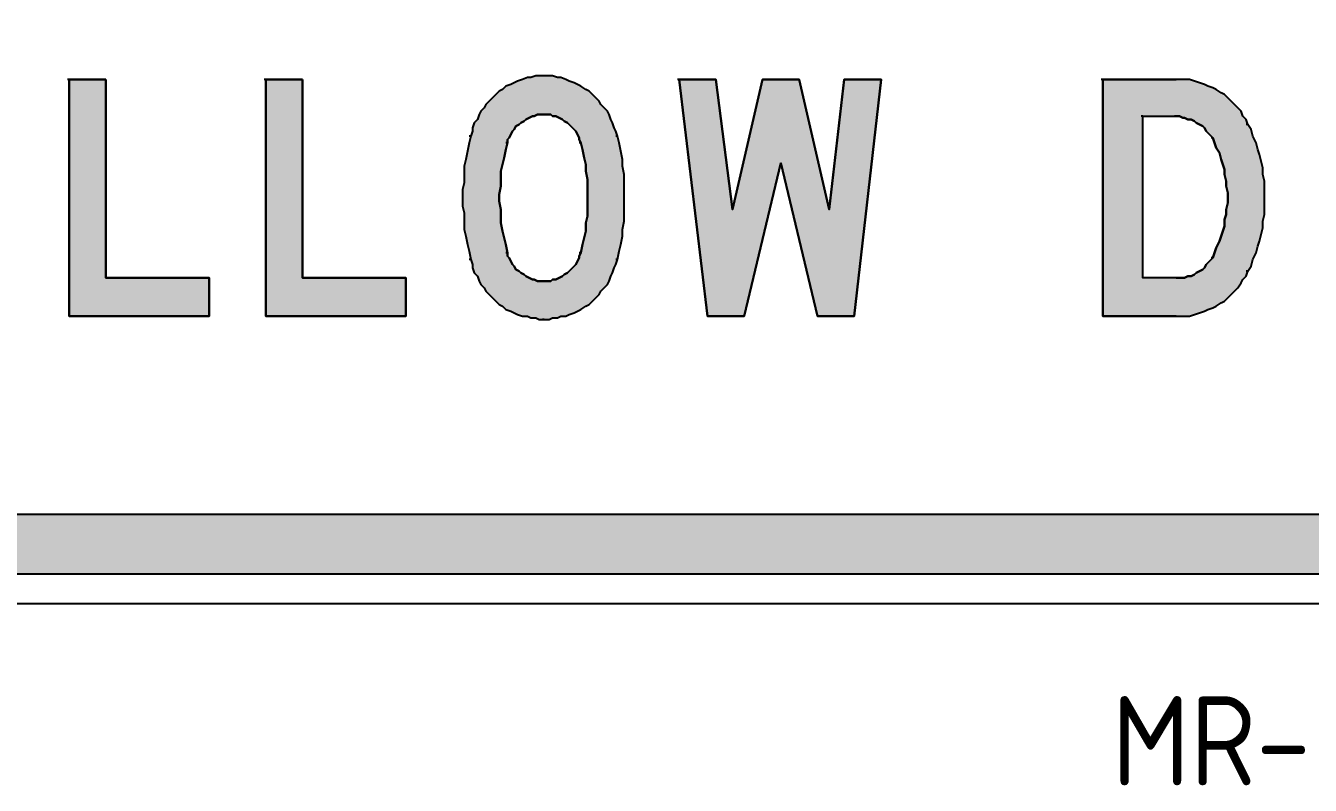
# Model space of a CAD drawing. Extents: x 128 to 264, y 102 to 205.
# Drawn here: x 155.36 to 198.55, y 102.42 to 127.95 of the extents above; entities that cross this region are included whole.
import ezdxf

# ---------------------------------------------------------------- set-up
doc = ezdxf.new("R2010")
doc.units = 0
doc.header["$LTSCALE"] = 12
doc.header["$MEASUREMENT"] = 0
doc.layers.get('0').update_dxf_attribs({"linetype": 'CONTINUOUS'})
for name, color, linetype in [('L25', 1, 'CONTINUOUS'), ('L35', 3, 'CONTINUOUS'), ('T25', 1, 'CONTINUOUS')]:
    doc.layers.add(name, color=color, linetype=linetype)
doc.styles.add('ISO', font='iso')

msp = doc.modelspace()

# ---------------------------------------------------------------- hatches: boundary and pattern name
at = {"layer": 'L25'}
h = msp.add_hatch(color=256, dxfattribs=at)
edge = h.paths.add_edge_path(flags=16)
edge.add_line((139.726, 111.527), (251.726, 111.527))
edge.add_arc((251.726, 120.527), 9, 270, 360)
edge.add_line((260.726, 120.527), (260.726, 192.527))
edge.add_arc((251.726, 192.527), 9, 360, 450)
edge.add_line((251.726, 201.527), (139.726, 201.527))
edge.add_arc((139.726, 192.527), 9, 90, 180)
edge.add_line((130.726, 192.527), (130.726, 120.527))
edge.add_arc((139.726, 120.527), 9, 180, 270)
edge = h.paths.add_edge_path()
edge.add_line((139.726, 109.527), (251.726, 109.527))
edge.add_arc((251.726, 120.527), 11, 270, 360)
edge.add_line((262.726, 120.527), (262.726, 192.527))
edge.add_arc((251.726, 192.527), 11, 360, 450)
edge.add_line((251.726, 203.527), (139.726, 203.527))
edge.add_arc((139.726, 192.527), 11, 90, 180)
edge.add_line((128.726, 192.527), (128.726, 120.527))
edge.add_arc((139.726, 120.527), 11, 180, 270)
h = msp.add_hatch(color=256, dxfattribs=at)
h.paths.add_polyline_path([(146.565, 122.948), (144.323, 122.948), (144.323, 124.91), (147.798, 124.91), (147.798, 126.142), (143.09, 126.142), (143.09, 118.184), (144.323, 118.184), (144.323, 121.715), (146.565, 121.715)])
h.paths.add_polyline_path([(154.915, 123.228), (154.915, 123.452), (154.859, 123.733), (154.803, 124.013), (154.747, 124.237), (154.691, 124.405), (154.635, 124.517), (154.579, 124.685), (154.523, 124.797), (154.467, 124.966), (154.411, 125.078), (154.299, 125.19), (154.187, 125.302), (154.131, 125.414), (154.019, 125.526), (153.906, 125.638), (153.794, 125.75), (153.682, 125.806), (153.514, 125.918), (153.402, 125.974), (153.29, 126.03), (153.122, 126.086), (153.01, 126.142), (152.842, 126.199), (152.729, 126.199), (152.561, 126.255), (152.449, 126.255), (152.281, 126.255), (152.225, 126.255), (152.113, 126.255), (152.001, 126.255), (151.833, 126.199), (151.721, 126.199), (151.553, 126.142), (151.44, 126.086), (151.272, 126.03), (151.16, 125.974), (150.992, 125.918), (150.88, 125.806), (150.768, 125.75), (150.656, 125.638), (150.544, 125.526), (150.432, 125.414), (150.32, 125.302), (150.264, 125.19), (150.151, 125.078), (150.095, 124.966), (150.039, 124.797), (149.927, 124.685), (149.871, 124.517), (149.871, 124.405), (149.815, 124.237), (149.759, 124.013), (149.703, 123.733), (149.647, 123.452), (149.647, 123.228), (149.591, 122.948), (149.591, 122.668), (149.535, 122.444), (149.535, 122.163), (149.535, 121.883), (149.591, 121.659), (149.591, 121.379), (149.647, 121.098), (149.647, 120.874), (149.703, 120.594), (149.759, 120.37), (149.815, 120.09), (149.871, 119.922), (149.871, 119.809), (149.927, 119.641), (150.039, 119.529), (150.095, 119.361), (150.151, 119.249), (150.264, 119.137), (150.32, 119.025), (150.432, 118.913), (150.544, 118.801), (150.656, 118.689), (150.768, 118.576), (150.88, 118.52), (150.992, 118.408), (151.16, 118.352), (151.272, 118.296), (151.44, 118.24), (151.553, 118.184), (151.721, 118.184), (151.833, 118.128), (152.001, 118.128), (152.113, 118.072), (152.281, 118.072), (152.449, 118.072), (152.561, 118.128), (152.729, 118.128), (152.842, 118.184), (153.01, 118.184), (153.122, 118.24), (153.29, 118.296), (153.402, 118.352), (153.514, 118.408), (153.682, 118.52), (153.794, 118.576), (153.906, 118.689), (154.019, 118.801), (154.131, 118.913), (154.187, 119.025), (154.299, 119.137), (154.411, 119.249), (154.467, 119.361), (154.523, 119.529), (154.579, 119.641), (154.635, 119.809), (154.691, 119.922), (154.747, 120.09), (154.803, 120.37), (154.859, 120.594), (154.915, 120.874), (154.915, 121.098), (154.971, 121.379), (154.971, 121.659), (154.971, 121.883), (154.971, 122.163), (154.971, 122.444), (154.971, 122.668), (154.971, 122.948)])
h.paths.add_polyline_path([(150.824, 123.06), (150.88, 123.284), (150.936, 123.508), (150.992, 123.789), (151.048, 124.013), (151.104, 124.125), (151.104, 124.181), (151.16, 124.293), (151.216, 124.405), (151.272, 124.461), (151.328, 124.573), (151.44, 124.629), (151.496, 124.685), (151.609, 124.741), (151.665, 124.797), (151.777, 124.853), (151.889, 124.91), (151.945, 124.91), (152.057, 124.966), (152.169, 124.966), (152.281, 124.966), (152.393, 124.966), (152.505, 124.966), (152.561, 124.91), (152.673, 124.91), (152.786, 124.853), (152.898, 124.797), (152.954, 124.741), (153.066, 124.685), (153.122, 124.629), (153.178, 124.573), (153.29, 124.461), (153.346, 124.405), (153.402, 124.293), (153.458, 124.181), (153.458, 124.125), (153.514, 124.013), (153.57, 123.789), (153.626, 123.508), (153.682, 123.284), (153.682, 123.06), (153.738, 122.78), (153.738, 122.556), (153.738, 122.275), (153.738, 122.051), (153.738, 121.771), (153.738, 121.547), (153.682, 121.323), (153.682, 121.042), (153.626, 120.818), (153.57, 120.594), (153.514, 120.314), (153.458, 120.202), (153.458, 120.146), (153.402, 120.034), (153.346, 119.922), (153.29, 119.865), (153.178, 119.753), (153.122, 119.697), (153.066, 119.641), (152.954, 119.585), (152.898, 119.529), (152.786, 119.473), (152.673, 119.417), (152.561, 119.417), (152.505, 119.361), (152.393, 119.361), (152.281, 119.361), (152.225, 119.361), (152.169, 119.361), (152.057, 119.361), (151.945, 119.417), (151.889, 119.417), (151.777, 119.473), (151.665, 119.529), (151.609, 119.585), (151.496, 119.641), (151.44, 119.697), (151.328, 119.753), (151.272, 119.865), (151.216, 119.922), (151.16, 120.034), (151.104, 120.146), (151.104, 120.202), (151.048, 120.314), (150.992, 120.594), (150.936, 120.818), (150.88, 121.042), (150.824, 121.323), (150.824, 121.547), (150.824, 121.771), (150.768, 122.051), (150.768, 122.275), (150.824, 122.556), (150.824, 122.78)], flags=16)
h.paths.add_polyline_path([(158.054, 126.142), (156.821, 126.142), (156.821, 118.184), (161.528, 118.184), (161.528, 119.473), (158.054, 119.473)])
h.paths.add_polyline_path([(164.667, 126.142), (163.434, 126.142), (163.434, 118.184), (168.142, 118.184), (168.142, 119.473), (164.667, 119.473)])
h.paths.add_polyline_path([(175.484, 121.659), (175.484, 121.883), (175.484, 122.163), (175.484, 122.444), (175.484, 122.668), (175.484, 122.948), (175.428, 123.228), (175.428, 123.452), (175.372, 123.733), (175.315, 124.013), (175.259, 124.237), (175.203, 124.405), (175.147, 124.517), (175.091, 124.685), (175.035, 124.797), (174.979, 124.966), (174.923, 125.078), (174.811, 125.19), (174.699, 125.302), (174.643, 125.414), (174.531, 125.526), (174.419, 125.638), (174.307, 125.75), (174.195, 125.806), (174.026, 125.918), (173.914, 125.974), (173.802, 126.03), (173.634, 126.086), (173.522, 126.142), (173.354, 126.199), (173.242, 126.199), (173.074, 126.255), (172.962, 126.255), (172.793, 126.255), (172.737, 126.255), (172.625, 126.255), (172.513, 126.255), (172.345, 126.199), (172.233, 126.199), (172.065, 126.142), (171.897, 126.086), (171.785, 126.03), (171.673, 125.974), (171.504, 125.918), (171.392, 125.806), (171.28, 125.75), (171.168, 125.638), (171.056, 125.526), (170.944, 125.414), (170.832, 125.302), (170.776, 125.19), (170.664, 125.078), (170.608, 124.966), (170.552, 124.797), (170.44, 124.685), (170.384, 124.517), (170.384, 124.405), (170.328, 124.237), (170.271, 124.013), (170.215, 123.733), (170.159, 123.452), (170.103, 123.228), (170.103, 122.948), (170.103, 122.668), (170.047, 122.444), (170.047, 122.163), (170.047, 121.883), (170.103, 121.659), (170.103, 121.379), (170.103, 121.098), (170.159, 120.874), (170.215, 120.594), (170.271, 120.37), (170.328, 120.09), (170.384, 119.922), (170.384, 119.809), (170.44, 119.641), (170.552, 119.529), (170.608, 119.361), (170.664, 119.249), (170.776, 119.137), (170.832, 119.025), (170.944, 118.913), (171.056, 118.801), (171.168, 118.689), (171.28, 118.576), (171.392, 118.52), (171.504, 118.408), (171.673, 118.352), (171.785, 118.296), (171.897, 118.24), (172.065, 118.184), (172.233, 118.184), (172.345, 118.128), (172.513, 118.128), (172.625, 118.072), (172.793, 118.072), (172.962, 118.072), (173.074, 118.128), (173.242, 118.128), (173.354, 118.184), (173.522, 118.184), (173.634, 118.24), (173.802, 118.296), (173.914, 118.352), (174.026, 118.408), (174.195, 118.52), (174.307, 118.576), (174.419, 118.689), (174.531, 118.801), (174.643, 118.913), (174.699, 119.025), (174.811, 119.137), (174.923, 119.249), (174.979, 119.361), (175.035, 119.529), (175.091, 119.641), (175.147, 119.809), (175.203, 119.922), (175.259, 120.09), (175.315, 120.37), (175.372, 120.594), (175.428, 120.874), (175.428, 121.098), (175.484, 121.379)])
h.paths.add_polyline_path([(171.336, 121.547), (171.336, 121.771), (171.28, 122.051), (171.28, 122.275), (171.336, 122.556), (171.336, 122.78), (171.336, 123.06), (171.392, 123.284), (171.448, 123.508), (171.504, 123.789), (171.56, 124.013), (171.56, 124.125), (171.617, 124.181), (171.673, 124.293), (171.729, 124.405), (171.785, 124.461), (171.841, 124.573), (171.953, 124.629), (172.009, 124.685), (172.121, 124.741), (172.177, 124.797), (172.289, 124.853), (172.401, 124.91), (172.457, 124.91), (172.569, 124.966), (172.681, 124.966), (172.793, 124.966), (172.906, 124.966), (173.018, 124.966), (173.074, 124.91), (173.186, 124.91), (173.298, 124.853), (173.41, 124.797), (173.466, 124.741), (173.578, 124.685), (173.634, 124.629), (173.69, 124.573), (173.802, 124.461), (173.858, 124.405), (173.914, 124.293), (173.97, 124.181), (173.97, 124.125), (174.026, 124.013), (174.083, 123.789), (174.139, 123.508), (174.195, 123.284), (174.195, 123.06), (174.251, 122.78), (174.251, 122.556), (174.251, 122.275), (174.251, 122.051), (174.251, 121.771), (174.251, 121.547), (174.195, 121.323), (174.195, 121.042), (174.139, 120.818), (174.083, 120.594), (174.026, 120.314), (173.97, 120.202), (173.97, 120.146), (173.914, 120.034), (173.858, 119.922), (173.802, 119.865), (173.69, 119.753), (173.634, 119.697), (173.578, 119.641), (173.466, 119.585), (173.41, 119.529), (173.298, 119.473), (173.186, 119.417), (173.074, 119.417), (173.018, 119.361), (172.906, 119.361), (172.793, 119.361), (172.737, 119.361), (172.681, 119.361), (172.569, 119.361), (172.457, 119.417), (172.401, 119.417), (172.289, 119.473), (172.177, 119.529), (172.121, 119.585), (172.009, 119.641), (171.953, 119.697), (171.841, 119.753), (171.785, 119.865), (171.729, 119.922), (171.673, 120.034), (171.617, 120.146), (171.56, 120.202), (171.56, 120.314), (171.504, 120.594), (171.448, 120.818), (171.392, 121.042), (171.336, 121.323)], flags=16)
h.paths.add_polyline_path([(180.752, 123.34), (181.985, 118.184), (183.218, 118.184), (184.115, 126.142), (182.882, 126.142), (182.377, 121.771), (181.368, 126.142), (180.135, 126.142), (179.127, 121.771), (178.566, 126.142), (177.333, 126.142), (178.286, 118.184), (179.519, 118.184)])
h = msp.add_hatch(color=256, dxfattribs=at)
h.paths.add_polyline_path([(197.005, 122.5), (197.005, 122.724), (196.949, 122.948), (196.949, 123.172), (196.893, 123.396), (196.837, 123.62), (196.781, 123.789), (196.725, 124.013), (196.612, 124.237), (196.556, 124.461), (196.444, 124.629), (196.388, 124.797), (196.276, 124.91), (196.22, 125.078), (196.108, 125.19), (195.996, 125.302), (195.884, 125.414), (195.772, 125.526), (195.66, 125.638), (195.548, 125.694), (195.38, 125.806), (195.267, 125.862), (195.099, 125.918), (194.987, 125.974), (194.819, 126.03), (194.651, 126.086), (194.483, 126.142), (194.371, 126.142), (194.203, 126.142), (194.034, 126.142), (193.978, 126.142), (191.568, 126.142), (191.568, 118.184), (194.034, 118.184), (194.203, 118.184), (194.371, 118.184), (194.483, 118.184), (194.651, 118.24), (194.819, 118.296), (194.987, 118.352), (195.099, 118.408), (195.267, 118.464), (195.38, 118.52), (195.548, 118.632), (195.66, 118.689), (195.772, 118.801), (195.884, 118.913), (195.996, 119.025), (196.108, 119.137), (196.22, 119.305), (196.276, 119.417), (196.388, 119.529), (196.444, 119.697), (196.556, 119.865), (196.612, 120.09), (196.725, 120.314), (196.781, 120.538), (196.837, 120.706), (196.893, 120.93), (196.949, 121.155), (196.949, 121.379), (197.005, 121.603), (197.005, 121.827), (197.005, 122.051), (197.005, 122.275)])
h.paths.add_polyline_path([(192.914, 124.91), (194.034, 124.91), (194.147, 124.91), (194.259, 124.853), (194.315, 124.853), (194.427, 124.797), (194.539, 124.797), (194.651, 124.741), (194.707, 124.685), (194.819, 124.629), (194.931, 124.573), (194.987, 124.517), (195.043, 124.405), (195.099, 124.349), (195.211, 124.237), (195.267, 124.181), (195.323, 124.013), (195.38, 123.845), (195.492, 123.677), (195.548, 123.452), (195.604, 123.284), (195.66, 123.116), (195.66, 122.948), (195.716, 122.724), (195.716, 122.556), (195.772, 122.331), (195.772, 122.163), (195.772, 121.995), (195.716, 121.771), (195.716, 121.603), (195.66, 121.435), (195.66, 121.211), (195.604, 121.042), (195.548, 120.874), (195.492, 120.706), (195.38, 120.482), (195.323, 120.314), (195.267, 120.146), (195.211, 120.09), (195.099, 119.978), (195.043, 119.922), (194.987, 119.809), (194.931, 119.753), (194.819, 119.697), (194.707, 119.641), (194.651, 119.585), (194.539, 119.529), (194.427, 119.529), (194.315, 119.473), (194.259, 119.473), (194.147, 119.473), (194.034, 119.473), (192.914, 119.473)], flags=16)
h.paths.add_polyline_path([(200.199, 126.142), (198.91, 126.142), (198.91, 118.184), (200.199, 118.184)])
h.paths.add_polyline_path([(208.214, 126.142), (206.813, 126.142), (205.187, 120.986), (203.562, 126.142), (202.217, 126.142), (204.739, 118.184), (205.692, 118.184)])
h.paths.add_polyline_path([(213.874, 122.948), (211.52, 122.948), (211.52, 124.91), (214.939, 124.91), (214.939, 126.142), (210.231, 126.142), (210.231, 118.184), (215.163, 118.184), (215.163, 119.473), (211.52, 119.473), (211.52, 121.715), (213.874, 121.715)])
h.paths.add_polyline_path([(221.833, 122.219), (221.945, 122.331), (222.057, 122.387), (222.113, 122.5), (222.225, 122.612), (222.281, 122.724), (222.337, 122.836), (222.393, 123.004), (222.449, 123.116), (222.505, 123.228), (222.561, 123.396), (222.561, 123.508), (222.617, 123.677), (222.617, 123.789), (222.617, 123.901), (222.617, 124.069), (222.617, 124.181), (222.561, 124.349), (222.561, 124.461), (222.505, 124.629), (222.449, 124.741), (222.393, 124.91), (222.337, 125.022), (222.281, 125.134), (222.169, 125.246), (222.113, 125.358), (222.001, 125.47), (221.889, 125.582), (221.777, 125.638), (221.664, 125.75), (221.552, 125.806), (221.44, 125.918), (221.328, 125.974), (221.216, 126.03), (221.048, 126.086), (220.936, 126.086), (220.768, 126.142), (220.656, 126.142), (220.488, 126.142), (220.375, 126.142), (220.319, 126.142), (217.181, 126.142), (217.181, 118.184), (218.47, 118.184), (218.47, 121.715), (219.927, 121.715), (221.272, 118.184), (222.617, 118.184), (221.272, 121.827), (221.384, 121.883), (221.496, 121.995), (221.608, 122.051), (221.721, 122.107)])
h.paths.add_polyline_path([(220.712, 123.004), (220.6, 123.004), (220.544, 123.004), (220.431, 122.948), (220.375, 122.948), (218.47, 122.948), (218.47, 124.91), (220.375, 124.91), (220.431, 124.91), (220.544, 124.853), (220.6, 124.853), (220.712, 124.797), (220.768, 124.797), (220.88, 124.741), (220.936, 124.685), (220.992, 124.629), (221.048, 124.573), (221.104, 124.517), (221.16, 124.461), (221.216, 124.349), (221.272, 124.293), (221.272, 124.181), (221.328, 124.125), (221.328, 124.013), (221.328, 123.901), (221.328, 123.845), (221.328, 123.733), (221.272, 123.677), (221.272, 123.564), (221.216, 123.508), (221.16, 123.396), (221.104, 123.34), (221.048, 123.284), (220.992, 123.228), (220.936, 123.172), (220.88, 123.116), (220.768, 123.06)], flags=16)
h.paths.add_polyline_path([(226.821, 123.228), (226.708, 123.228), (226.596, 123.284), (226.54, 123.34), (226.484, 123.34), (226.428, 123.396), (226.372, 123.452), (226.316, 123.508), (226.26, 123.62), (226.204, 123.677), (226.204, 123.733), (226.204, 123.789), (226.204, 123.901), (226.204, 123.957), (226.204, 124.013), (226.204, 124.125), (226.26, 124.181), (226.26, 124.237), (226.316, 124.349), (226.372, 124.405), (226.428, 124.517), (226.54, 124.573), (226.596, 124.685), (226.708, 124.741), (226.765, 124.797), (226.877, 124.853), (226.989, 124.853), (227.101, 124.91), (227.213, 124.91), (227.269, 124.966), (227.381, 124.966), (227.493, 124.966), (227.605, 124.966), (227.661, 124.966), (227.773, 124.91), (227.885, 124.91), (227.941, 124.853), (228.054, 124.797), (228.11, 124.741), (228.166, 124.685), (228.278, 124.629), (228.334, 124.573), (228.39, 124.517), (228.446, 124.405), (228.446, 124.349), (228.502, 124.237), (228.558, 124.181), (229.735, 124.573), (229.735, 124.685), (229.679, 124.853), (229.623, 124.966), (229.511, 125.078), (229.455, 125.19), (229.399, 125.302), (229.287, 125.414), (229.174, 125.526), (229.118, 125.638), (229.006, 125.75), (228.894, 125.806), (228.726, 125.862), (228.614, 125.974), (228.502, 126.03), (228.39, 126.086), (228.222, 126.142), (228.11, 126.142), (227.941, 126.199), (227.829, 126.199), (227.661, 126.255), (227.549, 126.255), (227.381, 126.255), (227.325, 126.255), (227.269, 126.255), (227.101, 126.255), (226.989, 126.199), (226.821, 126.199), (226.708, 126.142), (226.54, 126.086), (226.428, 126.03), (226.26, 125.974), (226.148, 125.918), (226.036, 125.862), (225.924, 125.75), (225.812, 125.694), (225.7, 125.582), (225.588, 125.47), (225.476, 125.358), (225.363, 125.246), (225.307, 125.134), (225.195, 125.022), (225.139, 124.91), (225.083, 124.797), (225.027, 124.629), (224.971, 124.517), (224.971, 124.349), (224.915, 124.237), (224.915, 124.069), (224.859, 123.957), (224.859, 123.845), (224.859, 123.733), (224.915, 123.564), (224.915, 123.452), (224.971, 123.34), (224.971, 123.228), (225.027, 123.116), (225.083, 123.004), (225.139, 122.892), (225.195, 122.78), (225.307, 122.668), (225.363, 122.556), (225.476, 122.5), (225.588, 122.387), (225.7, 122.331), (225.756, 122.275), (225.868, 122.163), (225.98, 122.163), (226.092, 122.107), (226.204, 122.051), (226.316, 122.051), (226.428, 121.995), (226.652, 121.939), (226.933, 121.883), (227.157, 121.827), (227.493, 121.771), (227.829, 121.715), (227.885, 121.659), (227.998, 121.603), (228.11, 121.603), (228.166, 121.547), (228.278, 121.491), (228.334, 121.435), (228.39, 121.323), (228.446, 121.267), (228.558, 121.155), (228.558, 121.098), (228.614, 120.986), (228.67, 120.93), (228.67, 120.818), (228.726, 120.706), (228.726, 120.594), (228.726, 120.482), (228.67, 120.426), (228.67, 120.314), (228.67, 120.202), (228.614, 120.146), (228.558, 120.034), (228.558, 119.922), (228.502, 119.865), (228.39, 119.809), (228.334, 119.697), (228.278, 119.641), (228.222, 119.585), (228.11, 119.529), (228.054, 119.473), (227.941, 119.417), (227.829, 119.417), (227.717, 119.361), (227.661, 119.361), (227.605, 119.361), (227.549, 119.361), (227.381, 119.361), (227.269, 119.361), (227.157, 119.361), (227.045, 119.417), (226.933, 119.417), (226.821, 119.473), (226.708, 119.529), (226.596, 119.585), (226.54, 119.641), (226.428, 119.697), (226.316, 119.753), (226.26, 119.865), (226.148, 119.922), (226.092, 120.034), (226.036, 120.146), (225.98, 120.258), (225.924, 120.37), (225.868, 120.482), (225.868, 120.594), (224.635, 120.09), (224.691, 119.922), (224.747, 119.809), (224.803, 119.641), (224.915, 119.529), (224.971, 119.361), (225.083, 119.249), (225.195, 119.137), (225.307, 119.025), (225.419, 118.913), (225.532, 118.801), (225.644, 118.689), (225.756, 118.576), (225.924, 118.52), (226.036, 118.408), (226.204, 118.352), (226.316, 118.296), (226.484, 118.24), (226.652, 118.184), (226.765, 118.184), (226.933, 118.128), (227.101, 118.128), (227.269, 118.072), (227.437, 118.072), (227.549, 118.072), (227.717, 118.128), (227.885, 118.128), (228.054, 118.184), (228.222, 118.184), (228.334, 118.24), (228.502, 118.296), (228.614, 118.352), (228.726, 118.408), (228.894, 118.52), (229.006, 118.576), (229.118, 118.689), (229.231, 118.801), (229.343, 118.913), (229.399, 118.969), (229.511, 119.137), (229.623, 119.249), (229.679, 119.361), (229.735, 119.473), (229.791, 119.641), (229.847, 119.753), (229.903, 119.922), (229.959, 120.034), (229.959, 120.202), (230.015, 120.314), (230.015, 120.482), (230.015, 120.594), (230.015, 120.762), (229.959, 120.93), (229.959, 121.042), (229.903, 121.211), (229.903, 121.323), (229.847, 121.435), (229.791, 121.603), (229.735, 121.715), (229.623, 121.827), (229.567, 121.939), (229.455, 122.107), (229.399, 122.163), (229.287, 122.275), (229.174, 122.387), (229.062, 122.5), (228.95, 122.556), (228.838, 122.668), (228.67, 122.724), (228.558, 122.78), (228.446, 122.836), (228.278, 122.892), (228.054, 122.948), (227.829, 123.004), (227.605, 123.06), (227.381, 123.116), (227.157, 123.116), (227.045, 123.172), (226.933, 123.172)])
h.paths.add_polyline_path([(233.322, 126.142), (232.033, 126.142), (232.033, 118.184), (233.322, 118.184)])

# ---------------------------------------------------------------- linework, layer by layer
at = {"color": 1}
for p, q in [((156.821, 126.142), (156.765, 126.142)), ((156.821, 118.184), (156.821, 126.142)), ((156.821, 126.142), (158.054, 126.142)), ((158.054, 126.142), (158.054, 119.473)), ((163.434, 126.142), (163.378, 126.142)), ((163.434, 118.184), (163.434, 126.142)), ((163.434, 126.142), (164.667, 126.142)), ((164.667, 126.142), (164.667, 119.473)), ((172.065, 126.142), (171.897, 126.086)), ((172.233, 126.199), (172.065, 126.142)), ((172.345, 126.199), (172.233, 126.199)), ((172.513, 126.255), (172.345, 126.199)), ((172.625, 126.255), (172.513, 126.255)), ((172.793, 126.255), (172.625, 126.255)), ((172.793, 126.255), (172.737, 126.255)), ((172.962, 126.255), (172.793, 126.255)), ((173.074, 126.255), (172.962, 126.255)), ((173.242, 126.199), (173.074, 126.255)), ((173.354, 126.199), (173.242, 126.199)), ((173.522, 126.142), (173.354, 126.199)), ((173.634, 126.086), (173.522, 126.142)), ((177.333, 126.142), (177.277, 126.142)), ((178.286, 118.184), (177.333, 126.142)), ((177.333, 126.142), (178.566, 126.142)), ((178.566, 126.142), (179.127, 121.771)), ((179.127, 121.771), (180.135, 126.142)), ((180.135, 126.142), (181.368, 126.142)), ((181.368, 126.142), (182.377, 121.771)), ((182.377, 121.771), (182.882, 126.142)), ((182.882, 126.142), (184.115, 126.142)), ((184.115, 126.142), (183.218, 118.184)), ((191.568, 126.142), (191.512, 126.142)), ((191.568, 118.184), (191.568, 126.142)), ((191.568, 126.142), (194.034, 126.142)), ((194.034, 126.142), (193.978, 126.142)), ((194.034, 126.142), (193.978, 126.142)), ((194.203, 126.142), (194.034, 126.142)), ((194.371, 126.142), (194.203, 126.142)), ((194.483, 126.142), (194.371, 126.142)), ((194.651, 126.086), (194.483, 126.142)), ((171.28, 125.75), (171.168, 125.638)), ((171.392, 125.806), (171.28, 125.75)), ((171.504, 125.918), (171.392, 125.806)), ((171.673, 125.974), (171.504, 125.918)), ((171.785, 126.03), (171.673, 125.974)), ((171.897, 126.086), (171.785, 126.03)), ((173.802, 126.03), (173.634, 126.086)), ((173.914, 125.974), (173.802, 126.03)), ((174.026, 125.918), (173.914, 125.974)), ((174.195, 125.806), (174.026, 125.918)), ((174.307, 125.75), (174.195, 125.806)), ((174.419, 125.638), (174.307, 125.75)), ((194.819, 126.03), (194.651, 126.086)), ((194.987, 125.974), (194.819, 126.03)), ((195.099, 125.918), (194.987, 125.974)), ((195.267, 125.862), (195.099, 125.918)), ((195.38, 125.806), (195.267, 125.862)), ((195.548, 125.694), (195.38, 125.806)), ((195.66, 125.638), (195.548, 125.694)), ((170.832, 125.302), (170.776, 125.19)), ((170.944, 125.414), (170.832, 125.302)), ((171.056, 125.526), (170.944, 125.414)), ((171.168, 125.638), (171.056, 125.526)), ((174.531, 125.526), (174.419, 125.638)), ((174.643, 125.414), (174.531, 125.526)), ((174.699, 125.302), (174.643, 125.414)), ((174.811, 125.19), (174.699, 125.302)), ((195.772, 125.526), (195.66, 125.638)), ((195.884, 125.414), (195.772, 125.526)), ((195.996, 125.302), (195.884, 125.414)), ((196.108, 125.19), (195.996, 125.302)), ((170.552, 124.797), (170.44, 124.685)), ((170.608, 124.966), (170.552, 124.797)), ((170.664, 125.078), (170.608, 124.966)), ((170.776, 125.19), (170.664, 125.078)), ((172.177, 124.797), (172.121, 124.741)), ((172.289, 124.853), (172.177, 124.797)), ((172.401, 124.91), (172.289, 124.853)), ((172.457, 124.91), (172.401, 124.91)), ((172.569, 124.966), (172.457, 124.91)), ((172.681, 124.966), (172.569, 124.966)), ((172.793, 124.966), (172.681, 124.966)), ((172.793, 124.966), (172.737, 124.966)), ((172.906, 124.966), (172.793, 124.966)), ((173.018, 124.966), (172.906, 124.966)), ((173.074, 124.91), (173.018, 124.966)), ((173.186, 124.91), (173.074, 124.91)), ((173.298, 124.853), (173.186, 124.91)), ((173.41, 124.797), (173.298, 124.853)), ((173.466, 124.741), (173.41, 124.797)), ((174.923, 125.078), (174.811, 125.19)), ((174.979, 124.966), (174.923, 125.078)), ((175.035, 124.797), (174.979, 124.966)), ((175.091, 124.685), (175.035, 124.797)), ((192.914, 124.91), (192.857, 124.91)), ((192.914, 119.473), (192.914, 124.91)), ((192.914, 124.91), (194.034, 124.91)), ((194.034, 124.91), (193.978, 124.91)), ((194.034, 124.91), (193.978, 124.91)), ((194.147, 124.91), (194.034, 124.91)), ((194.259, 124.853), (194.147, 124.91)), ((194.315, 124.853), (194.259, 124.853)), ((194.427, 124.797), (194.315, 124.853)), ((194.539, 124.797), (194.427, 124.797)), ((194.651, 124.741), (194.539, 124.797)), ((196.22, 125.078), (196.108, 125.19)), ((196.276, 124.91), (196.22, 125.078)), ((196.388, 124.797), (196.276, 124.91)), ((196.444, 124.629), (196.388, 124.797)), ((170.384, 124.405), (170.328, 124.237)), ((170.44, 124.685), (170.384, 124.517)), ((170.384, 124.517), (170.384, 124.405)), ((171.729, 124.405), (171.673, 124.293)), ((171.785, 124.461), (171.729, 124.405)), ((171.841, 124.573), (171.785, 124.461)), ((171.953, 124.629), (171.841, 124.573)), ((172.009, 124.685), (171.953, 124.629)), ((172.121, 124.741), (172.009, 124.685)), ((173.578, 124.685), (173.466, 124.741)), ((173.634, 124.629), (173.578, 124.685)), ((173.69, 124.573), (173.634, 124.629)), ((173.802, 124.461), (173.69, 124.573)), ((173.858, 124.405), (173.802, 124.461)), ((173.914, 124.293), (173.858, 124.405)), ((175.147, 124.517), (175.091, 124.685)), ((175.203, 124.405), (175.147, 124.517)), ((175.259, 124.237), (175.203, 124.405)), ((194.707, 124.685), (194.651, 124.741)), ((194.819, 124.629), (194.707, 124.685)), ((194.931, 124.573), (194.819, 124.629)), ((194.987, 124.517), (194.931, 124.573)), ((195.043, 124.405), (194.987, 124.517)), ((195.099, 124.349), (195.043, 124.405)), ((196.444, 124.629), (196.388, 124.629)), ((196.556, 124.461), (196.444, 124.629)), ((196.612, 124.237), (196.556, 124.461)), ((170.271, 124.013), (170.215, 123.733)), ((170.328, 124.237), (170.271, 124.237)), ((170.328, 124.237), (170.271, 124.013)), ((171.56, 124.013), (171.504, 124.013)), ((171.56, 124.013), (171.504, 123.789)), ((171.617, 124.181), (171.56, 124.125)), ((171.56, 124.125), (171.56, 124.013)), ((171.673, 124.293), (171.617, 124.181)), ((173.97, 124.181), (173.914, 124.293)), ((173.97, 124.125), (173.97, 124.181)), ((174.026, 124.013), (173.97, 124.125)), ((174.026, 124.013), (173.97, 124.013)), ((174.083, 123.789), (174.026, 124.013)), ((175.259, 124.237), (175.203, 124.237)), ((175.315, 124.013), (175.259, 124.237)), ((175.372, 123.733), (175.315, 124.013)), ((195.211, 124.237), (195.099, 124.349)), ((195.267, 124.181), (195.211, 124.237)), ((195.267, 124.181), (195.211, 124.181)), ((195.323, 124.013), (195.267, 124.181)), ((195.38, 123.845), (195.323, 124.013)), ((196.725, 124.013), (196.612, 124.237)), ((196.781, 123.789), (196.725, 124.013)), ((170.215, 123.733), (170.159, 123.452)), ((171.448, 123.508), (171.392, 123.284)), ((171.504, 123.789), (171.448, 123.508)), ((174.139, 123.508), (174.083, 123.789)), ((174.195, 123.284), (174.139, 123.508)), ((175.428, 123.452), (175.372, 123.733)), ((195.492, 123.677), (195.38, 123.845)), ((195.548, 123.452), (195.492, 123.677)), ((196.837, 123.62), (196.781, 123.789)), ((196.893, 123.396), (196.837, 123.62)), ((170.159, 123.452), (170.103, 123.228)), ((170.103, 123.228), (170.103, 122.948)), ((171.392, 123.284), (171.336, 123.06)), ((174.195, 123.06), (174.195, 123.284)), ((175.428, 123.228), (175.428, 123.452)), ((175.484, 122.948), (175.428, 123.228)), ((180.752, 123.34), (179.519, 118.184)), ((181.985, 118.184), (180.752, 123.34)), ((195.604, 123.284), (195.548, 123.452)), ((195.66, 123.116), (195.604, 123.284)), ((195.66, 122.948), (195.66, 123.116)), ((196.949, 123.172), (196.893, 123.396)), ((196.949, 122.948), (196.949, 123.172)), ((170.103, 122.668), (170.047, 122.444)), ((170.103, 122.948), (170.103, 122.668)), ((171.336, 123.06), (171.336, 122.78)), ((171.336, 122.78), (171.336, 122.556)), ((174.251, 122.78), (174.195, 123.06)), ((174.251, 122.556), (174.251, 122.78)), ((175.484, 122.668), (175.484, 122.948)), ((175.484, 122.444), (175.484, 122.668)), ((195.716, 122.724), (195.66, 122.948)), ((195.716, 122.556), (195.716, 122.724)), ((197.005, 122.724), (196.949, 122.948)), ((197.005, 122.5), (197.005, 122.724)), ((170.047, 122.444), (170.047, 122.163)), ((171.336, 122.556), (171.28, 122.275)), ((171.28, 122.275), (171.28, 122.051)), ((174.251, 122.275), (174.251, 122.556)), ((174.251, 122.051), (174.251, 122.275)), ((175.484, 122.163), (175.484, 122.444)), ((195.772, 122.331), (195.716, 122.556)), ((195.772, 122.163), (195.772, 122.331)), ((197.005, 122.275), (197.005, 122.5)), ((197.005, 122.051), (197.005, 122.275)), ((170.047, 122.163), (170.047, 121.883)), ((170.047, 121.883), (170.103, 121.659)), ((171.28, 122.051), (171.336, 121.771)), ((174.251, 121.771), (174.251, 122.051)), ((175.484, 121.883), (175.484, 122.163)), ((175.484, 121.659), (175.484, 121.883)), ((195.716, 121.771), (195.772, 121.995)), ((195.772, 121.995), (195.772, 122.163)), ((197.005, 121.827), (197.005, 122.051)), ((197.005, 121.603), (197.005, 121.827)), ((170.103, 121.659), (170.103, 121.379)), ((170.103, 121.379), (170.103, 121.098)), ((171.336, 121.771), (171.336, 121.547)), ((171.336, 121.547), (171.336, 121.323)), ((174.195, 121.323), (174.251, 121.547)), ((174.251, 121.547), (174.251, 121.771)), ((175.428, 121.098), (175.484, 121.379)), ((175.484, 121.379), (175.484, 121.659)), ((195.66, 121.435), (195.716, 121.603)), ((195.66, 121.211), (195.66, 121.435)), ((195.716, 121.603), (195.716, 121.771)), ((196.949, 121.379), (197.005, 121.603)), ((196.949, 121.155), (196.949, 121.379)), ((170.103, 121.098), (170.159, 120.874)), ((171.336, 121.323), (171.392, 121.042)), ((171.392, 121.042), (171.448, 120.818)), ((174.139, 120.818), (174.195, 121.042)), ((174.195, 121.042), (174.195, 121.323)), ((175.428, 120.874), (175.428, 121.098)), ((195.548, 120.874), (195.604, 121.042)), ((195.604, 121.042), (195.66, 121.211)), ((196.837, 120.706), (196.893, 120.93)), ((196.893, 120.93), (196.949, 121.155)), ((170.159, 120.874), (170.215, 120.594)), ((170.215, 120.594), (170.271, 120.37)), ((171.448, 120.818), (171.504, 120.594)), ((171.504, 120.594), (171.56, 120.314)), ((174.026, 120.314), (174.083, 120.594)), ((174.083, 120.594), (174.139, 120.818)), ((175.315, 120.37), (175.372, 120.594)), ((175.372, 120.594), (175.428, 120.874)), ((195.323, 120.314), (195.38, 120.482)), ((195.38, 120.482), (195.492, 120.706)), ((195.492, 120.706), (195.548, 120.874)), ((196.725, 120.314), (196.781, 120.538)), ((196.781, 120.538), (196.837, 120.706)), ((170.271, 120.37), (170.328, 120.09)), ((170.328, 120.09), (170.271, 120.09)), ((170.328, 120.09), (170.384, 119.922)), ((171.56, 120.314), (171.504, 120.314)), ((171.56, 120.314), (171.56, 120.202)), ((171.56, 120.202), (171.617, 120.146)), ((171.617, 120.146), (171.673, 120.034)), ((173.914, 120.034), (173.97, 120.146)), ((174.026, 120.314), (173.97, 120.314)), ((173.97, 120.202), (174.026, 120.314)), ((173.97, 120.146), (173.97, 120.202)), ((175.259, 120.09), (175.203, 120.09)), ((175.203, 119.922), (175.259, 120.09)), ((175.259, 120.09), (175.315, 120.37)), ((195.099, 119.978), (195.211, 120.09)), ((195.267, 120.146), (195.211, 120.146)), ((195.211, 120.09), (195.267, 120.146)), ((195.267, 120.146), (195.323, 120.314)), ((196.556, 119.865), (196.612, 120.09)), ((196.612, 120.09), (196.725, 120.314)), ((170.384, 119.922), (170.384, 119.809)), ((170.384, 119.809), (170.44, 119.641)), ((170.44, 119.641), (170.552, 119.529)), ((171.673, 120.034), (171.729, 119.922)), ((171.729, 119.922), (171.785, 119.865)), ((171.785, 119.865), (171.841, 119.753)), ((171.841, 119.753), (171.953, 119.697)), ((171.953, 119.697), (172.009, 119.641)), ((172.009, 119.641), (172.121, 119.585)), ((173.466, 119.585), (173.578, 119.641)), ((173.578, 119.641), (173.634, 119.697)), ((173.634, 119.697), (173.69, 119.753)), ((173.69, 119.753), (173.802, 119.865)), ((173.802, 119.865), (173.858, 119.922)), ((173.858, 119.922), (173.914, 120.034)), ((175.035, 119.529), (175.091, 119.641)), ((175.091, 119.641), (175.147, 119.809)), ((175.147, 119.809), (175.203, 119.922)), ((194.651, 119.585), (194.707, 119.641)), ((194.707, 119.641), (194.819, 119.697)), ((194.819, 119.697), (194.931, 119.753)), ((194.931, 119.753), (194.987, 119.809)), ((194.987, 119.809), (195.043, 119.922)), ((195.043, 119.922), (195.099, 119.978)), ((196.444, 119.697), (196.388, 119.697)), ((196.388, 119.529), (196.444, 119.697)), ((196.444, 119.697), (196.556, 119.865)), ((158.054, 119.473), (161.528, 119.473)), ((161.528, 119.473), (161.528, 118.184)), ((164.667, 119.473), (168.142, 119.473)), ((168.142, 119.473), (168.142, 118.184)), ((170.552, 119.529), (170.608, 119.361)), ((170.608, 119.361), (170.664, 119.249)), ((170.664, 119.249), (170.776, 119.137)), ((172.121, 119.585), (172.177, 119.529)), ((172.177, 119.529), (172.289, 119.473)), ((172.289, 119.473), (172.401, 119.417)), ((172.401, 119.417), (172.457, 119.417)), ((172.457, 119.417), (172.569, 119.361)), ((172.569, 119.361), (172.681, 119.361)), ((172.681, 119.361), (172.793, 119.361)), ((172.793, 119.361), (172.737, 119.361)), ((172.793, 119.361), (172.906, 119.361)), ((172.906, 119.361), (173.018, 119.361)), ((173.018, 119.361), (173.074, 119.417)), ((173.074, 119.417), (173.186, 119.417)), ((173.186, 119.417), (173.298, 119.473)), ((173.298, 119.473), (173.41, 119.529)), ((173.41, 119.529), (173.466, 119.585)), ((174.811, 119.137), (174.923, 119.249)), ((174.923, 119.249), (174.979, 119.361)), ((174.979, 119.361), (175.035, 119.529)), ((194.034, 119.473), (192.914, 119.473)), ((194.034, 119.473), (194.147, 119.473)), ((194.147, 119.473), (194.259, 119.473)), ((194.259, 119.473), (194.315, 119.473)), ((194.315, 119.473), (194.427, 119.529)), ((194.427, 119.529), (194.539, 119.529)), ((194.539, 119.529), (194.651, 119.585)), ((196.108, 119.137), (196.22, 119.305)), ((196.22, 119.305), (196.276, 119.417)), ((196.276, 119.417), (196.388, 119.529)), ((170.776, 119.137), (170.832, 119.025)), ((170.832, 119.025), (170.944, 118.913)), ((170.944, 118.913), (171.056, 118.801)), ((171.056, 118.801), (171.168, 118.689)), ((174.419, 118.689), (174.531, 118.801)), ((174.531, 118.801), (174.643, 118.913)), ((174.643, 118.913), (174.699, 119.025)), ((174.699, 119.025), (174.811, 119.137)), ((195.66, 118.689), (195.772, 118.801)), ((195.772, 118.801), (195.884, 118.913)), ((195.884, 118.913), (195.996, 119.025)), ((195.996, 119.025), (196.108, 119.137)), ((171.168, 118.689), (171.28, 118.576)), ((171.28, 118.576), (171.392, 118.52)), ((171.392, 118.52), (171.504, 118.408)), ((171.504, 118.408), (171.673, 118.352)), ((171.673, 118.352), (171.785, 118.296)), ((173.802, 118.296), (173.914, 118.352)), ((173.914, 118.352), (174.026, 118.408)), ((174.026, 118.408), (174.195, 118.52)), ((174.195, 118.52), (174.307, 118.576)), ((174.307, 118.576), (174.419, 118.689)), ((194.819, 118.296), (194.987, 118.352)), ((194.987, 118.352), (195.099, 118.408)), ((195.099, 118.408), (195.267, 118.464)), ((195.267, 118.464), (195.38, 118.52)), ((195.38, 118.52), (195.548, 118.632)), ((195.548, 118.632), (195.66, 118.689)), ((161.528, 118.184), (156.821, 118.184)), ((168.142, 118.184), (163.434, 118.184)), ((171.785, 118.296), (171.897, 118.24)), ((171.897, 118.24), (172.065, 118.184)), ((172.065, 118.184), (172.233, 118.184)), ((172.233, 118.184), (172.345, 118.128)), ((172.345, 118.128), (172.513, 118.128)), ((172.513, 118.128), (172.625, 118.072)), ((172.625, 118.072), (172.793, 118.072)), ((172.793, 118.072), (172.737, 118.072)), ((172.793, 118.072), (172.962, 118.072)), ((172.962, 118.072), (173.074, 118.128)), ((173.074, 118.128), (173.242, 118.128)), ((173.242, 118.128), (173.354, 118.184)), ((173.354, 118.184), (173.522, 118.184)), ((173.522, 118.184), (173.634, 118.24)), ((173.634, 118.24), (173.802, 118.296)), ((179.519, 118.184), (178.286, 118.184)), ((183.218, 118.184), (181.985, 118.184)), ((194.034, 118.184), (191.568, 118.184)), ((194.034, 118.184), (194.203, 118.184)), ((194.203, 118.184), (194.371, 118.184)), ((194.371, 118.184), (194.483, 118.184)), ((194.483, 118.184), (194.651, 118.24)), ((194.651, 118.24), (194.819, 118.296))]:
    msp.add_line(p, q, dxfattribs=at)
at = {"layer": 'L25'}
for points in [[(158.054, 126.142), (156.821, 126.142), (156.821, 118.184), (161.528, 118.184), (161.528, 119.473), (158.054, 119.473)], [(164.667, 126.142), (163.434, 126.142), (163.434, 118.184), (168.142, 118.184), (168.142, 119.473), (164.667, 119.473)], [(175.484, 121.659), (175.484, 121.883), (175.484, 122.163), (175.484, 122.444), (175.484, 122.668), (175.484, 122.948), (175.428, 123.228), (175.428, 123.452), (175.372, 123.733), (175.315, 124.013), (175.259, 124.237), (175.203, 124.405), (175.147, 124.517), (175.091, 124.685), (175.035, 124.797), (174.979, 124.966), (174.923, 125.078), (174.811, 125.19), (174.699, 125.302), (174.643, 125.414), (174.531, 125.526), (174.419, 125.638), (174.307, 125.75), (174.195, 125.806), (174.026, 125.918), (173.914, 125.974), (173.802, 126.03), (173.634, 126.086), (173.522, 126.142), (173.354, 126.199), (173.242, 126.199), (173.074, 126.255), (172.962, 126.255), (172.793, 126.255), (172.737, 126.255), (172.625, 126.255), (172.513, 126.255), (172.345, 126.199), (172.233, 126.199), (172.065, 126.142), (171.897, 126.086), (171.785, 126.03), (171.673, 125.974), (171.504, 125.918), (171.392, 125.806), (171.28, 125.75), (171.168, 125.638), (171.056, 125.526), (170.944, 125.414), (170.832, 125.302), (170.776, 125.19), (170.664, 125.078), (170.608, 124.966), (170.552, 124.797), (170.44, 124.685), (170.384, 124.517), (170.384, 124.405), (170.328, 124.237), (170.271, 124.013), (170.215, 123.733), (170.159, 123.452), (170.103, 123.228), (170.103, 122.948), (170.103, 122.668), (170.047, 122.444), (170.047, 122.163), (170.047, 121.883), (170.103, 121.659), (170.103, 121.379), (170.103, 121.098), (170.159, 120.874), (170.215, 120.594), (170.271, 120.37), (170.328, 120.09), (170.384, 119.922), (170.384, 119.809), (170.44, 119.641), (170.552, 119.529), (170.608, 119.361), (170.664, 119.249), (170.776, 119.137), (170.832, 119.025), (170.944, 118.913), (171.056, 118.801), (171.168, 118.689), (171.28, 118.576), (171.392, 118.52), (171.504, 118.408), (171.673, 118.352), (171.785, 118.296), (171.897, 118.24), (172.065, 118.184), (172.233, 118.184), (172.345, 118.128), (172.513, 118.128), (172.625, 118.072), (172.793, 118.072), (172.962, 118.072), (173.074, 118.128), (173.242, 118.128), (173.354, 118.184), (173.522, 118.184), (173.634, 118.24), (173.802, 118.296), (173.914, 118.352), (174.026, 118.408), (174.195, 118.52), (174.307, 118.576), (174.419, 118.689), (174.531, 118.801), (174.643, 118.913), (174.699, 119.025), (174.811, 119.137), (174.923, 119.249), (174.979, 119.361), (175.035, 119.529), (175.091, 119.641), (175.147, 119.809), (175.203, 119.922), (175.259, 120.09), (175.315, 120.37), (175.372, 120.594), (175.428, 120.874), (175.428, 121.098), (175.484, 121.379)], [(180.752, 123.34), (181.985, 118.184), (183.218, 118.184), (184.115, 126.142), (182.882, 126.142), (182.377, 121.771), (181.368, 126.142), (180.135, 126.142), (179.127, 121.771), (178.566, 126.142), (177.333, 126.142), (178.286, 118.184), (179.519, 118.184)], [(197.005, 122.5), (197.005, 122.724), (196.949, 122.948), (196.949, 123.172), (196.893, 123.396), (196.837, 123.62), (196.781, 123.789), (196.725, 124.013), (196.612, 124.237), (196.556, 124.461), (196.444, 124.629), (196.388, 124.797), (196.276, 124.91), (196.22, 125.078), (196.108, 125.19), (195.996, 125.302), (195.884, 125.414), (195.772, 125.526), (195.66, 125.638), (195.548, 125.694), (195.38, 125.806), (195.267, 125.862), (195.099, 125.918), (194.987, 125.974), (194.819, 126.03), (194.651, 126.086), (194.483, 126.142), (194.371, 126.142), (194.203, 126.142), (194.034, 126.142), (193.978, 126.142), (191.568, 126.142), (191.568, 118.184), (194.034, 118.184), (194.203, 118.184), (194.371, 118.184), (194.483, 118.184), (194.651, 118.24), (194.819, 118.296), (194.987, 118.352), (195.099, 118.408), (195.267, 118.464), (195.38, 118.52), (195.548, 118.632), (195.66, 118.689), (195.772, 118.801), (195.884, 118.913), (195.996, 119.025), (196.108, 119.137), (196.22, 119.305), (196.276, 119.417), (196.388, 119.529), (196.444, 119.697), (196.556, 119.865), (196.612, 120.09), (196.725, 120.314), (196.781, 120.538), (196.837, 120.706), (196.893, 120.93), (196.949, 121.155), (196.949, 121.379), (197.005, 121.603), (197.005, 121.827), (197.005, 122.051), (197.005, 122.275)], [(171.336, 121.547), (171.336, 121.771), (171.28, 122.051), (171.28, 122.275), (171.336, 122.556), (171.336, 122.78), (171.336, 123.06), (171.392, 123.284), (171.448, 123.508), (171.504, 123.789), (171.56, 124.013), (171.56, 124.125), (171.617, 124.181), (171.673, 124.293), (171.729, 124.405), (171.785, 124.461), (171.841, 124.573), (171.953, 124.629), (172.009, 124.685), (172.121, 124.741), (172.177, 124.797), (172.289, 124.853), (172.401, 124.91), (172.457, 124.91), (172.569, 124.966), (172.681, 124.966), (172.793, 124.966), (172.906, 124.966), (173.018, 124.966), (173.074, 124.91), (173.186, 124.91), (173.298, 124.853), (173.41, 124.797), (173.466, 124.741), (173.578, 124.685), (173.634, 124.629), (173.69, 124.573), (173.802, 124.461), (173.858, 124.405), (173.914, 124.293), (173.97, 124.181), (173.97, 124.125), (174.026, 124.013), (174.083, 123.789), (174.139, 123.508), (174.195, 123.284), (174.195, 123.06), (174.251, 122.78), (174.251, 122.556), (174.251, 122.275), (174.251, 122.051), (174.251, 121.771), (174.251, 121.547), (174.195, 121.323), (174.195, 121.042), (174.139, 120.818), (174.083, 120.594), (174.026, 120.314), (173.97, 120.202), (173.97, 120.146), (173.914, 120.034), (173.858, 119.922), (173.802, 119.865), (173.69, 119.753), (173.634, 119.697), (173.578, 119.641), (173.466, 119.585), (173.41, 119.529), (173.298, 119.473), (173.186, 119.417), (173.074, 119.417), (173.018, 119.361), (172.906, 119.361), (172.793, 119.361), (172.737, 119.361), (172.681, 119.361), (172.569, 119.361), (172.457, 119.417), (172.401, 119.417), (172.289, 119.473), (172.177, 119.529), (172.121, 119.585), (172.009, 119.641), (171.953, 119.697), (171.841, 119.753), (171.785, 119.865), (171.729, 119.922), (171.673, 120.034), (171.617, 120.146), (171.56, 120.202), (171.56, 120.314), (171.504, 120.594), (171.448, 120.818), (171.392, 121.042), (171.336, 121.323)], [(192.914, 124.91), (194.034, 124.91), (194.147, 124.91), (194.259, 124.853), (194.315, 124.853), (194.427, 124.797), (194.539, 124.797), (194.651, 124.741), (194.707, 124.685), (194.819, 124.629), (194.931, 124.573), (194.987, 124.517), (195.043, 124.405), (195.099, 124.349), (195.211, 124.237), (195.267, 124.181), (195.323, 124.013), (195.38, 123.845), (195.492, 123.677), (195.548, 123.452), (195.604, 123.284), (195.66, 123.116), (195.66, 122.948), (195.716, 122.724), (195.716, 122.556), (195.772, 122.331), (195.772, 122.163), (195.772, 121.995), (195.716, 121.771), (195.716, 121.603), (195.66, 121.435), (195.66, 121.211), (195.604, 121.042), (195.548, 120.874), (195.492, 120.706), (195.38, 120.482), (195.323, 120.314), (195.267, 120.146), (195.211, 120.09), (195.099, 119.978), (195.043, 119.922), (194.987, 119.809), (194.931, 119.753), (194.819, 119.697), (194.707, 119.641), (194.651, 119.585), (194.539, 119.529), (194.427, 119.529), (194.315, 119.473), (194.259, 119.473), (194.147, 119.473), (194.034, 119.473), (192.914, 119.473)]]:
    msp.add_lwpolyline(points, close=True, dxfattribs=at)
at = {"layer": 'L35'}
for points in [[(139.726, 108.527), (251.726, 108.527, 0.414214), (263.726, 120.527), (263.726, 192.527, 0.414214), (251.726, 204.527), (139.726, 204.527, 0.414214), (127.726, 192.527), (127.726, 120.527, 0.414214)], [(139.726, 109.527), (251.726, 109.527, 0.414214), (262.726, 120.527), (262.726, 192.527, 0.414214), (251.726, 203.527), (139.726, 203.527, 0.414214), (128.726, 192.527), (128.726, 120.527, 0.414214)], [(139.726, 111.527), (251.726, 111.527, 0.414214), (260.726, 120.527), (260.726, 192.527, 0.414214), (251.726, 201.527), (139.726, 201.527, 0.414214), (130.726, 192.527), (130.726, 120.527, 0.414214)]]:
    msp.add_lwpolyline(points, format="xyb", close=True, dxfattribs=at)

# ---------------------------------------------------------------- texts
at = {"layer": 'T25', "color": 3, "style": 'ISO'}
msp.add_text('MR-RT-4', height=3, dxfattribs=at).set_placement((191.871, 102.418))

doc.saveas('drawing.dxf')
